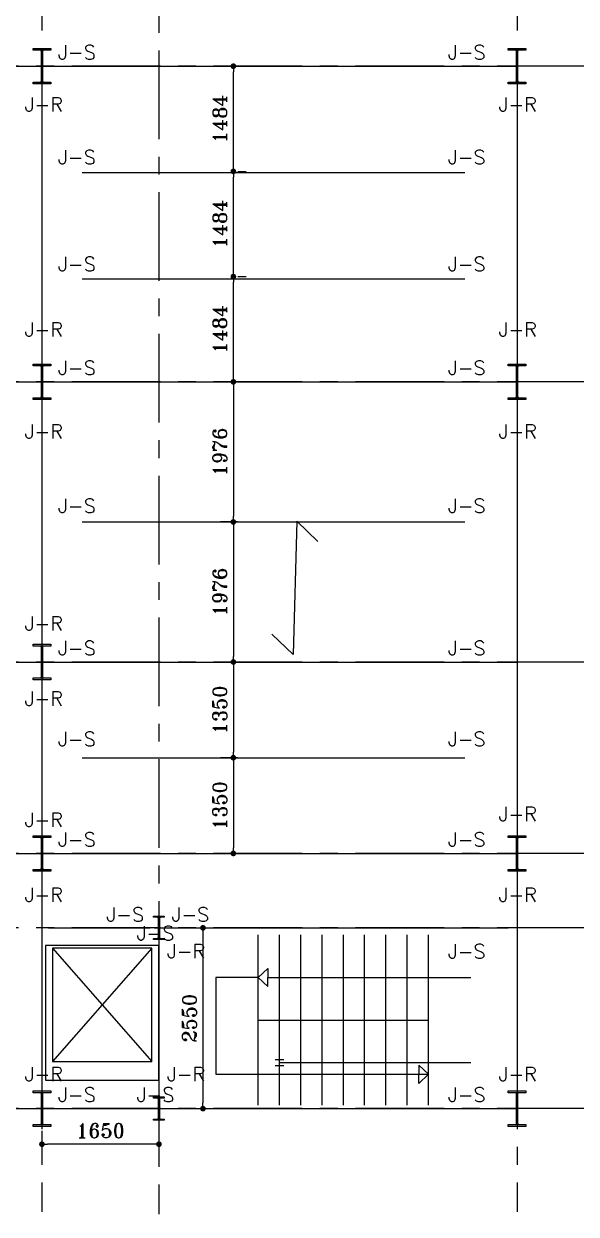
# Model space of a CAD drawing. Header units: inches. Extents: x 1387 to 2676, y -3005 to -2136.
# Drawn here: x 2593.64 to 2601.43, y -2603.48 to -2586.68 of the extents above; entities that cross this region are included whole.
import ezdxf
from ezdxf.enums import TextEntityAlignment as Align

# ---------------------------------------------------------------- set-up
doc = ezdxf.new("R2010")
doc.units = ezdxf.units.IN
doc.header["$MEASUREMENT"] = 0
doc.linetypes.add('CENTER', pattern=[2, 1.25, -0.25, 0.25, -0.25])
for name, color, linetype in [('3G', 3, 'Continuous'), ('4', 4, 'Continuous'), ('6M', 6, 'Continuous'), ('AA-IPE300', 27, 'Continuous'), ('AXE', 1, 'CENTER'), ('DIM', 8, 'Continuous'), ('MEMBER TEXT', 7, 'Continuous')]:
    doc.layers.add(name, color=color, linetype=linetype)
doc.styles.add('ROMANS', font='ROMANS')
doc.styles.add('ROMANT', font='romant')
doc.dimstyles.new('Copy of 1-100', dxfattribs={"dimtxt": 0.2, "dimasz": 0.08, "dimexe": 0.18, "dimexo": 0.0625, "dimgap": 0.09, "dimtad": 1, "dimdec": 0, "dimlfac": 1000, "dimdsep": 46, "dimtxsty": 'ROMANT', "dimblk": 'DOT', "dimcen": 0.09, "dimclrd": 1, "dimclre": 1, "dimclrt": 3, "dimadec": 0, "dimazin": 0, "dimtfac": 1, "dimtdec": 0, "dimtix": 1, "dimtofl": 0, "dimtmove": 2, "dimatfit": 3, "dimldrblk": 'DOT', "dimfxl": 1, "dimtolj": 1, "dimarcsym": 0})

# ---------------------------------------------------------------- blocks, each defined once
blk = doc.blocks.new('DOT')
at = {"layer": 'DIM', "color": 0, "linetype": 'ByBlock'}
blk.add_line((-0.5, 0), (-1, 0), dxfattribs=at)
at = {"layer": 'DIM', "color": 0, "linetype": 'ByBlock', "const_width": 0.5}
blk.add_lwpolyline([(-0.25, 0, 1), (0.25, 0, 1)], format="xyb", close=True, dxfattribs=at)
blk = doc.blocks.new('*D356')
at = {"color": 1, "lineweight": -2, "transparency": 16777216}
for p, q in [((2595.48, -2599.438), (2596.344, -2599.438)), ((2596.164, -2599.518), (2596.164, -2601.908)), ((2595.48, -2601.988), (2596.344, -2601.988))]:
    blk.add_line(p, q, dxfattribs=at)
at = {"layer": 'Defpoints', "color": 0, "transparency": 16777216}
for p in [(2595.418, -2599.438), (2595.418, -2601.988), (2596.164, -2601.988)]:
    blk.add_point(p, dxfattribs=at)
at = {"color": 1, "lineweight": -2, "transparency": 16777216, "xscale": 0.08, "yscale": 0.08, "zscale": 0.08}
for p, rotation in [((2596.164, -2599.438), 90), ((2596.164, -2601.988), 270)]:
    blk.add_blockref('DOT', p, dxfattribs=dict(at, rotation=rotation))
at = {"color": 3, "transparency": 16777216, "insert": (2595.974, -2600.713), "char_height": 0.2, "attachment_point": 5, "rotation": 90, "style": 'ROMANT'}
blk.add_mtext('\\A1;2550', dxfattribs=at)
blk = doc.blocks.new('_Dot')
at = {"layer": 'DIM', "color": 0, "lineweight": -2}
blk.add_line((-0.5, 0), (-1, 0), dxfattribs=at)
at = {"layer": 'DIM', "color": 0, "const_width": 0.5}
blk.add_lwpolyline([(-0.25, 0, 1), (0.25, 0, 1)], format="xyb", close=True, dxfattribs=at)
blk = doc.blocks.new('*D357')
at = {"color": 1, "lineweight": -2, "transparency": 16777216}
for p, q in [((2595.544, -2602.216), (2595.544, -2602.67)), ((2593.894, -2602.301), (2593.894, -2602.67)), ((2595.464, -2602.49), (2593.974, -2602.49))]:
    blk.add_line(p, q, dxfattribs=at)
at = {"layer": 'Defpoints', "color": 0, "transparency": 16777216}
for p in [(2593.894, -2602.238), (2595.544, -2602.153), (2593.894, -2602.49)]:
    blk.add_point(p, dxfattribs=at)
at = {"color": 1, "lineweight": -2, "transparency": 16777216, "xscale": 0.08, "yscale": 0.08, "zscale": 0.08, "rotation": 180}
blk.add_blockref('DOT', (2593.894, -2602.49), dxfattribs=at)
at = {"color": 1, "lineweight": -2, "transparency": 16777216, "xscale": 0.08, "yscale": 0.08, "zscale": 0.08}
blk.add_blockref('DOT', (2595.544, -2602.49), dxfattribs=at)
at = {"color": 3, "transparency": 16777216, "insert": (2594.719, -2602.3), "char_height": 0.2, "attachment_point": 5, "style": 'ROMANT'}
blk.add_mtext('\\A1;1650', dxfattribs=at)
blk = doc.blocks.new('*D567')
at = {"color": 1, "lineweight": -2, "transparency": 16777216}
for p, q in [((2596.655, -2587.283), (2596.773, -2587.283)), ((2596.593, -2588.687), (2596.593, -2587.363)), ((2596.655, -2588.767), (2596.773, -2588.767))]:
    blk.add_line(p, q, dxfattribs=at)
at = {"layer": 'Defpoints', "color": 0, "transparency": 16777216}
for p in [(2596.593, -2587.283), (2596.593, -2587.283), (2596.593, -2588.767)]:
    blk.add_point(p, dxfattribs=at)
at = {"color": 1, "lineweight": -2, "transparency": 16777216, "xscale": 0.08, "yscale": 0.08, "zscale": 0.08}
for p, rotation in [((2596.593, -2587.283), 90), ((2596.593, -2588.767), 270)]:
    blk.add_blockref('DOT', p, dxfattribs=dict(at, rotation=rotation))
at = {"color": 3, "transparency": 16777216, "insert": (2596.403, -2588.025), "char_height": 0.2, "attachment_point": 5, "rotation": 90, "style": 'ROMANT'}
blk.add_mtext('\\A1;1484', dxfattribs=at)
blk = doc.blocks.new('*D568')
at = {"color": 1, "lineweight": -2, "transparency": 16777216}
for p, q in [((2596.655, -2588.767), (2596.773, -2588.767)), ((2596.593, -2590.171), (2596.593, -2588.847)), ((2596.655, -2590.251), (2596.773, -2590.251))]:
    blk.add_line(p, q, dxfattribs=at)
at = {"layer": 'Defpoints', "color": 0, "transparency": 16777216}
for p in [(2596.593, -2588.767), (2596.593, -2588.767), (2596.593, -2590.251)]:
    blk.add_point(p, dxfattribs=at)
at = {"color": 1, "lineweight": -2, "transparency": 16777216, "xscale": 0.08, "yscale": 0.08, "zscale": 0.08}
for p, rotation in [((2596.593, -2588.767), 90), ((2596.593, -2590.251), 270)]:
    blk.add_blockref('DOT', p, dxfattribs=dict(at, rotation=rotation))
at = {"color": 3, "transparency": 16777216, "insert": (2596.403, -2589.509), "char_height": 0.2, "attachment_point": 5, "rotation": 90, "style": 'ROMANT'}
blk.add_mtext('\\A1;1484', dxfattribs=at)
blk = doc.blocks.new('*D569')
at = {"color": 1, "lineweight": -2, "transparency": 16777216}
for p, q in [((2596.593, -2591.656), (2596.593, -2590.331)), ((2596.655, -2590.251), (2596.773, -2590.251)), ((2596.655, -2591.736), (2596.773, -2591.736))]:
    blk.add_line(p, q, dxfattribs=at)
at = {"layer": 'Defpoints', "color": 0, "transparency": 16777216}
for p in [(2596.593, -2590.251), (2596.593, -2590.251), (2596.593, -2591.736)]:
    blk.add_point(p, dxfattribs=at)
at = {"color": 1, "lineweight": -2, "transparency": 16777216, "xscale": 0.08, "yscale": 0.08, "zscale": 0.08}
for p, rotation in [((2596.593, -2590.251), 90), ((2596.593, -2591.736), 270)]:
    blk.add_blockref('DOT', p, dxfattribs=dict(at, rotation=rotation))
at = {"color": 3, "transparency": 16777216, "insert": (2596.403, -2590.994), "char_height": 0.2, "attachment_point": 5, "rotation": 90, "style": 'ROMANT'}
blk.add_mtext('\\A1;1484', dxfattribs=at)
blk = doc.blocks.new('*D573')
at = {"color": 1, "lineweight": -2, "transparency": 16777216}
for p, q in [((2596.651, -2591.736), (2596.413, -2591.736)), ((2596.593, -2591.816), (2596.593, -2593.632)), ((2596.651, -2593.712), (2596.413, -2593.712))]:
    blk.add_line(p, q, dxfattribs=at)
at = {"layer": 'Defpoints', "color": 0, "transparency": 16777216}
for p in [(2596.714, -2591.736), (2596.593, -2593.712), (2596.714, -2593.712)]:
    blk.add_point(p, dxfattribs=at)
at = {"color": 1, "lineweight": -2, "transparency": 16777216, "xscale": 0.08, "yscale": 0.08, "zscale": 0.08}
for p, rotation in [((2596.593, -2591.736), 90), ((2596.593, -2593.712), 270)]:
    blk.add_blockref('DOT', p, dxfattribs=dict(at, rotation=rotation))
at = {"color": 3, "transparency": 16777216, "insert": (2596.403, -2592.724), "char_height": 0.2, "attachment_point": 5, "rotation": 90, "style": 'ROMANT'}
blk.add_mtext('\\A1;1976', dxfattribs=at)
blk = doc.blocks.new('*D570')
at = {"color": 1, "lineweight": -2, "transparency": 16777216}
for p, q in [((2596.651, -2593.712), (2596.413, -2593.712)), ((2596.593, -2593.792), (2596.593, -2595.608)), ((2596.651, -2595.688), (2596.413, -2595.688))]:
    blk.add_line(p, q, dxfattribs=at)
at = {"layer": 'Defpoints', "color": 0, "transparency": 16777216}
for p in [(2596.714, -2593.712), (2596.593, -2595.688), (2596.714, -2595.688)]:
    blk.add_point(p, dxfattribs=at)
at = {"color": 1, "lineweight": -2, "transparency": 16777216, "xscale": 0.08, "yscale": 0.08, "zscale": 0.08}
for p, rotation in [((2596.593, -2593.712), 90), ((2596.593, -2595.688), 270)]:
    blk.add_blockref('DOT', p, dxfattribs=dict(at, rotation=rotation))
at = {"color": 3, "transparency": 16777216, "insert": (2596.403, -2594.7), "char_height": 0.2, "attachment_point": 5, "rotation": 90, "style": 'ROMANT'}
blk.add_mtext('\\A1;1976', dxfattribs=at)
blk = doc.blocks.new('*D571')
at = {"color": 1, "lineweight": -2, "transparency": 16777216}
for p, q in [((2596.651, -2595.688), (2596.413, -2595.688)), ((2596.593, -2595.768), (2596.593, -2596.958)), ((2596.651, -2597.038), (2596.413, -2597.038))]:
    blk.add_line(p, q, dxfattribs=at)
at = {"layer": 'Defpoints', "color": 0, "transparency": 16777216}
for p in [(2596.714, -2595.688), (2596.593, -2597.038), (2596.714, -2597.038)]:
    blk.add_point(p, dxfattribs=at)
at = {"color": 1, "lineweight": -2, "transparency": 16777216, "xscale": 0.08, "yscale": 0.08, "zscale": 0.08}
for p, rotation in [((2596.593, -2595.688), 90), ((2596.593, -2597.038), 270)]:
    blk.add_blockref('DOT', p, dxfattribs=dict(at, rotation=rotation))
at = {"color": 3, "transparency": 16777216, "insert": (2596.403, -2596.363), "char_height": 0.2, "attachment_point": 5, "rotation": 90, "style": 'ROMANT'}
blk.add_mtext('\\A1;1350', dxfattribs=at)
blk = doc.blocks.new('*D572')
at = {"color": 1, "lineweight": -2, "transparency": 16777216}
for p, q in [((2596.651, -2597.038), (2596.413, -2597.038)), ((2596.593, -2597.118), (2596.593, -2598.308)), ((2596.651, -2598.388), (2596.413, -2598.388))]:
    blk.add_line(p, q, dxfattribs=at)
at = {"layer": 'Defpoints', "color": 0, "transparency": 16777216}
for p in [(2596.714, -2597.038), (2596.593, -2598.388), (2596.714, -2598.388)]:
    blk.add_point(p, dxfattribs=at)
at = {"color": 1, "lineweight": -2, "transparency": 16777216, "xscale": 0.08, "yscale": 0.08, "zscale": 0.08}
for p, rotation in [((2596.593, -2597.038), 90), ((2596.593, -2598.388), 270)]:
    blk.add_blockref('DOT', p, dxfattribs=dict(at, rotation=rotation))
at = {"color": 3, "transparency": 16777216, "insert": (2596.403, -2597.713), "char_height": 0.2, "attachment_point": 5, "rotation": 90, "style": 'ROMANT'}
blk.add_mtext('\\A1;1350', dxfattribs=at)

msp = doc.modelspace()

# ---------------------------------------------------------------- hatches: boundary and pattern name
for points in [[(2593.886026, -2587.058386), (2593.87455, -2587.058386, 0.414414444), (2593.886026, -2587.06987)], [(2593.901026, -2587.058386), (2593.912502, -2587.058386, -0.414414444), (2593.901026, -2587.06987)], [(2600.586026, -2587.058386), (2600.57455, -2587.058386, 0.414414444), (2600.586026, -2587.06987)], [(2600.601026, -2587.058386), (2600.612502, -2587.058386, -0.414414444), (2600.601026, -2587.06987)], [(2593.886026, -2587.508426), (2593.87455, -2587.508426, -0.414414444), (2593.886026, -2587.496942)], [(2593.901026, -2587.508426), (2593.912502, -2587.508426, 0.414414444), (2593.901026, -2587.496942)], [(2600.586026, -2587.508426), (2600.57455, -2587.508426, -0.414414444), (2600.586026, -2587.496942)], [(2600.601026, -2587.508426), (2600.612502, -2587.508426, 0.414414444), (2600.601026, -2587.496942)], [(2593.886026, -2591.510745), (2593.87455, -2591.510745, 0.414414444), (2593.886026, -2591.522229)], [(2593.901026, -2591.510745), (2593.912502, -2591.510745, -0.414414444), (2593.901026, -2591.522229)], [(2600.586026, -2591.510745), (2600.57455, -2591.510745, 0.414414444), (2600.586026, -2591.522229)], [(2600.601026, -2591.510745), (2600.612502, -2591.510745, -0.414414444), (2600.601026, -2591.522229)], [(2593.886026, -2591.960784), (2593.87455, -2591.960784, -0.414414444), (2593.886026, -2591.9493)], [(2593.901026, -2591.960784), (2593.912502, -2591.960784, 0.414414444), (2593.901026, -2591.9493)], [(2600.586026, -2591.960784), (2600.57455, -2591.960784, -0.414414444), (2600.586026, -2591.9493)], [(2600.601026, -2591.960784), (2600.612502, -2591.960784, 0.414414444), (2600.601026, -2591.9493)], [(2593.886026, -2595.463103), (2593.87455, -2595.463103, 0.414414444), (2593.886026, -2595.474587)], [(2593.901026, -2595.463103), (2593.912502, -2595.463103, -0.414414444), (2593.901026, -2595.474587)], [(2593.886026, -2595.913143), (2593.87455, -2595.913143, -0.414414444), (2593.886026, -2595.901658)], [(2593.901026, -2595.913143), (2593.912502, -2595.913143, 0.414414444), (2593.901026, -2595.901658)], [(2593.886026, -2598.163103), (2593.87455, -2598.163103, 0.414414444), (2593.886026, -2598.174587)], [(2593.901026, -2598.163103), (2593.912502, -2598.163103, -0.414414444), (2593.901026, -2598.174587)], [(2600.586026, -2598.163103), (2600.57455, -2598.163103, 0.414414444), (2600.586026, -2598.174587)], [(2600.601026, -2598.163103), (2600.612502, -2598.163103, -0.414414444), (2600.601026, -2598.174587)], [(2593.886026, -2598.613143), (2593.87455, -2598.613143, -0.414414444), (2593.886026, -2598.601658)], [(2593.901026, -2598.613143), (2593.912502, -2598.613143, 0.414414444), (2593.901026, -2598.601658)], [(2600.586026, -2598.613143), (2600.57455, -2598.613143, -0.414414444), (2600.586026, -2598.601658)], [(2600.601026, -2598.613143), (2600.612502, -2598.613143, 0.414414444), (2600.601026, -2598.601658)], [(2595.536026, -2599.288103), (2595.52455, -2599.288103, 0.414414444), (2595.536026, -2599.299587)], [(2595.551026, -2599.288103), (2595.562502, -2599.288103, -0.414414444), (2595.551026, -2599.299587)], [(2595.536026, -2599.588143), (2595.52455, -2599.588143, -0.414414444), (2595.536026, -2599.576658)], [(2595.551026, -2599.588143), (2595.562502, -2599.588143, 0.414414444), (2595.551026, -2599.576658)], [(2593.886026, -2601.763103), (2593.87455, -2601.763103, 0.414414444), (2593.886026, -2601.774587)], [(2593.901026, -2601.763103), (2593.912502, -2601.763103, -0.414414444), (2593.901026, -2601.774587)], [(2600.586026, -2601.763103), (2600.57455, -2601.763103, 0.414414444), (2600.586026, -2601.774587)], [(2600.601026, -2601.763103), (2600.612502, -2601.763103, -0.414414444), (2600.601026, -2601.774587)], [(2595.536026, -2601.838103), (2595.52455, -2601.838103, 0.414414444), (2595.536026, -2601.849587)], [(2595.551026, -2601.838103), (2595.562502, -2601.838103, -0.414414444), (2595.551026, -2601.849587)], [(2593.886026, -2602.213143), (2593.87455, -2602.213143, -0.414414444), (2593.886026, -2602.201658)], [(2593.901026, -2602.213143), (2593.912502, -2602.213143, 0.414414444), (2593.901026, -2602.201658)], [(2595.536026, -2602.138143), (2595.52455, -2602.138143, -0.414414444), (2595.536026, -2602.126658)], [(2595.551026, -2602.138143), (2595.562502, -2602.138143, 0.414414444), (2595.551026, -2602.126658)], [(2600.586026, -2602.213143), (2600.57455, -2602.213143, -0.414414444), (2600.586026, -2602.201658)], [(2600.601026, -2602.213143), (2600.612502, -2602.213143, 0.414414444), (2600.601026, -2602.201658)]]:
    msp.add_hatch(color=1).paths.add_polyline_path(points)

# ---------------------------------------------------------------- linework, layer by layer
at = {"color": 1, "linetype": 'Continuous'}
for p, q in [((2597.487901, -2593.701913, -0.005), (2597.434468, -2595.579875, -0.005)), ((2597.487901, -2593.701913, -0.005), (2597.78585, -2593.985671, -0.005)), ((2597.136519, -2595.296117, -0.005), (2597.434468, -2595.579875, -0.005))]:
    msp.add_line(p, q, dxfattribs=at)
for p, q in [((2596.943526, -2601.938103), (2596.943526, -2599.538103)), ((2597.243526, -2601.938103), (2597.243526, -2599.538103)), ((2597.543526, -2601.938103), (2597.543526, -2599.538103)), ((2597.843526, -2601.938103), (2597.843526, -2599.538103)), ((2598.143526, -2601.938103), (2598.143526, -2599.538103)), ((2598.443526, -2601.938103), (2598.443526, -2599.538103)), ((2598.743526, -2601.938103), (2598.743526, -2599.538103)), ((2599.043526, -2601.938103), (2599.043526, -2599.538103)), ((2599.343526, -2601.938103), (2599.343526, -2599.538103)), ((2596.943526, -2600.738103), (2599.343526, -2600.738103))]:
    msp.add_line(p, q)
at = {"color": 2}
for p, q in [((2595.543526, -2599.688103), (2593.943526, -2599.688103)), ((2593.943526, -2599.688103), (2593.943526, -2601.588103)), ((2595.543526, -2601.588103), (2595.543526, -2599.688103)), ((2593.943526, -2601.588103), (2595.543526, -2601.588103))]:
    msp.add_line(p, q, dxfattribs=at)
at = {"color": 1}
for p, q in [((2596.343526, -2600.138103), (2596.343526, -2601.503843)), ((2596.943526, -2600.138103), (2596.343526, -2600.138103)), ((2597.07912, -2600.138103), (2599.943526, -2600.138103)), ((2597.180396, -2601.297011), (2597.306656, -2601.297011)), ((2597.180396, -2601.379195), (2597.306656, -2601.379195)), ((2597.243526, -2601.338103), (2599.943526, -2601.338103)), ((2596.343526, -2601.503843), (2599.343526, -2601.503843))]:
    msp.add_line(p, q, dxfattribs=at)
for points in [[(2596.943526, -2600.138103), (2597.07912, -2600.009868), (2597.07912, -2600.138103)], [(2596.943526, -2600.138103), (2597.07912, -2600.266338), (2597.07912, -2600.138103)], [(2599.343526, -2601.503843), (2599.207932, -2601.375607), (2599.207932, -2601.503843)], [(2599.343526, -2601.503843), (2599.207932, -2601.632078), (2599.207932, -2601.503843)]]:
    msp.add_lwpolyline(points, dxfattribs=at)
at = {"layer": '3G'}
for points in [[(2593.768526, -2587.533386), (2593.768526, -2587.508386), (2593.886026, -2587.508386), (2593.886026, -2587.058386), (2593.768526, -2587.058386), (2593.768526, -2587.033386), (2594.018526, -2587.033386), (2594.018526, -2587.058386), (2593.901026, -2587.058386), (2593.901026, -2587.508386), (2594.018526, -2587.508386), (2594.018526, -2587.533386)], [(2600.468526, -2587.533386), (2600.468526, -2587.508386), (2600.586026, -2587.508386), (2600.586026, -2587.058386), (2600.468526, -2587.058386), (2600.468526, -2587.033386), (2600.718526, -2587.033386), (2600.718526, -2587.058386), (2600.601026, -2587.058386), (2600.601026, -2587.508386), (2600.718526, -2587.508386), (2600.718526, -2587.533386)], [(2593.768526, -2591.985745), (2593.768526, -2591.960745), (2593.886026, -2591.960745), (2593.886026, -2591.510745), (2593.768526, -2591.510745), (2593.768526, -2591.485745), (2594.018526, -2591.485745), (2594.018526, -2591.510745), (2593.901026, -2591.510745), (2593.901026, -2591.960745), (2594.018526, -2591.960745), (2594.018526, -2591.985745)], [(2600.468526, -2591.985745), (2600.468526, -2591.960745), (2600.586026, -2591.960745), (2600.586026, -2591.510745), (2600.468526, -2591.510745), (2600.468526, -2591.485745), (2600.718526, -2591.485745), (2600.718526, -2591.510745), (2600.601026, -2591.510745), (2600.601026, -2591.960745), (2600.718526, -2591.960745), (2600.718526, -2591.985745)], [(2593.768526, -2595.938103), (2593.768526, -2595.913103), (2593.886026, -2595.913103), (2593.886026, -2595.463103), (2593.768526, -2595.463103), (2593.768526, -2595.438103), (2594.018526, -2595.438103), (2594.018526, -2595.463103), (2593.901026, -2595.463103), (2593.901026, -2595.913103), (2594.018526, -2595.913103), (2594.018526, -2595.938103)], [(2593.768526, -2598.638103), (2593.768526, -2598.613103), (2593.886026, -2598.613103), (2593.886026, -2598.163103), (2593.768526, -2598.163103), (2593.768526, -2598.138103), (2594.018526, -2598.138103), (2594.018526, -2598.163103), (2593.901026, -2598.163103), (2593.901026, -2598.613103), (2594.018526, -2598.613103), (2594.018526, -2598.638103)], [(2600.468526, -2598.638103), (2600.468526, -2598.613103), (2600.586026, -2598.613103), (2600.586026, -2598.163103), (2600.468526, -2598.163103), (2600.468526, -2598.138103), (2600.718526, -2598.138103), (2600.718526, -2598.163103), (2600.601026, -2598.163103), (2600.601026, -2598.613103), (2600.718526, -2598.613103), (2600.718526, -2598.638103)], [(2595.468526, -2599.603103), (2595.468526, -2599.588103), (2595.536026, -2599.588103), (2595.536026, -2599.288103), (2595.468526, -2599.288103), (2595.468526, -2599.273103), (2595.618526, -2599.273103), (2595.618526, -2599.288103), (2595.551026, -2599.288103), (2595.551026, -2599.588103), (2595.618526, -2599.588103), (2595.618526, -2599.603103)], [(2593.768526, -2602.238103), (2593.768526, -2602.213103), (2593.886026, -2602.213103), (2593.886026, -2601.763103), (2593.768526, -2601.763103), (2593.768526, -2601.738103), (2594.018526, -2601.738103), (2594.018526, -2601.763103), (2593.901026, -2601.763103), (2593.901026, -2602.213103), (2594.018526, -2602.213103), (2594.018526, -2602.238103)], [(2600.468526, -2602.238103), (2600.468526, -2602.213103), (2600.586026, -2602.213103), (2600.586026, -2601.763103), (2600.468526, -2601.763103), (2600.468526, -2601.738103), (2600.718526, -2601.738103), (2600.718526, -2601.763103), (2600.601026, -2601.763103), (2600.601026, -2602.213103), (2600.718526, -2602.213103), (2600.718526, -2602.238103)], [(2595.468526, -2602.153103), (2595.468526, -2602.138103), (2595.536026, -2602.138103), (2595.536026, -2601.838103), (2595.468526, -2601.838103), (2595.468526, -2601.823103), (2595.618526, -2601.823103), (2595.618526, -2601.838103), (2595.551026, -2601.838103), (2595.551026, -2602.138103), (2595.618526, -2602.138103), (2595.618526, -2602.153103)]]:
    msp.add_lwpolyline(points, close=True, dxfattribs=at)
for centre, start, end in [((2593.886026, -2587.058394), 180.1579269, 270.1579269), ((2593.901026, -2587.058394), 269.8420731, 359.8420731), ((2593.901026, -2587.058394), 269.8420731, 359.8420731), ((2600.586026, -2587.058394), 180.1579269, 270.1579269), ((2600.601026, -2587.058394), 269.8420731, 359.8420731), ((2600.601026, -2587.058394), 269.8420731, 359.8420731), ((2593.886026, -2587.508418), 89.8420731, 179.8420731), ((2593.886026, -2587.508418), 89.8420731, 179.8420731), ((2593.901026, -2587.508418), 0.1579269, 90.1579269), ((2593.901026, -2587.508418), 0.1579269, 90.1579269), ((2593.901026, -2587.508418), 0.1579269, 90.1579269), ((2600.586026, -2587.508418), 89.8420731, 179.8420731), ((2600.586026, -2587.508418), 89.8420731, 179.8420731), ((2600.601026, -2587.508418), 0.1579269, 90.1579269), ((2600.601026, -2587.508418), 0.1579269, 90.1579269), ((2600.601026, -2587.508418), 0.1579269, 90.1579269), ((2593.886026, -2591.510752), 180.1579269, 270.1579269), ((2593.901026, -2591.510752), 269.8420731, 359.8420731), ((2593.901026, -2591.510752), 269.8420731, 359.8420731), ((2600.586026, -2591.510752), 180.1579269, 270.1579269), ((2600.601026, -2591.510752), 269.8420731, 359.8420731), ((2600.601026, -2591.510752), 269.8420731, 359.8420731), ((2593.886026, -2591.960776), 89.8420731, 179.8420731), ((2593.886026, -2591.960776), 89.8420731, 179.8420731), ((2593.901026, -2591.960776), 0.1579269, 90.1579269), ((2593.901026, -2591.960776), 0.1579269, 90.1579269), ((2593.901026, -2591.960776), 0.1579269, 90.1579269), ((2600.586026, -2591.960776), 89.8420731, 179.8420731), ((2600.586026, -2591.960776), 89.8420731, 179.8420731), ((2600.601026, -2591.960776), 0.1579269, 90.1579269), ((2600.601026, -2591.960776), 0.1579269, 90.1579269), ((2600.601026, -2591.960776), 0.1579269, 90.1579269), ((2593.886026, -2595.463111), 180.1579269, 270.1579269), ((2593.901026, -2595.463111), 269.8420731, 359.8420731), ((2593.901026, -2595.463111), 269.8420731, 359.8420731), ((2593.886026, -2595.913135), 89.8420731, 179.8420731), ((2593.886026, -2595.913135), 89.8420731, 179.8420731), ((2593.901026, -2595.913135), 0.1579269, 90.1579269), ((2593.901026, -2595.913135), 0.1579269, 90.1579269), ((2593.901026, -2595.913135), 0.1579269, 90.1579269), ((2593.886026, -2598.163111), 180.1579269, 270.1579269), ((2593.901026, -2598.163111), 269.8420731, 359.8420731), ((2593.901026, -2598.163111), 269.8420731, 359.8420731), ((2600.586026, -2598.163111), 180.1579269, 270.1579269), ((2600.601026, -2598.163111), 269.8420731, 359.8420731), ((2600.601026, -2598.163111), 269.8420731, 359.8420731), ((2593.886026, -2598.613135), 89.8420731, 179.8420731), ((2593.886026, -2598.613135), 89.8420731, 179.8420731), ((2593.901026, -2598.613135), 0.1579269, 90.1579269), ((2593.901026, -2598.613135), 0.1579269, 90.1579269), ((2593.901026, -2598.613135), 0.1579269, 90.1579269), ((2600.586026, -2598.613135), 89.8420731, 179.8420731), ((2600.586026, -2598.613135), 89.8420731, 179.8420731), ((2600.601026, -2598.613135), 0.1579269, 90.1579269), ((2600.601026, -2598.613135), 0.1579269, 90.1579269), ((2600.601026, -2598.613135), 0.1579269, 90.1579269), ((2595.536026, -2599.288111), 180.1579269, 270.1579269), ((2595.551026, -2599.288111), 269.8420731, 359.8420731), ((2595.551026, -2599.288111), 269.8420731, 359.8420731), ((2595.536026, -2599.588135), 89.8420731, 179.8420731), ((2595.536026, -2599.588135), 89.8420731, 179.8420731), ((2595.551026, -2599.588135), 0.1579269, 90.1579269), ((2595.551026, -2599.588135), 0.1579269, 90.1579269), ((2595.551026, -2599.588135), 0.1579269, 90.1579269), ((2593.886026, -2601.763111), 180.1579269, 270.1579269), ((2593.901026, -2601.763111), 269.8420731, 359.8420731), ((2593.901026, -2601.763111), 269.8420731, 359.8420731), ((2600.586026, -2601.763111), 180.1579269, 270.1579269), ((2600.601026, -2601.763111), 269.8420731, 359.8420731), ((2600.601026, -2601.763111), 269.8420731, 359.8420731), ((2595.536026, -2601.838111), 180.1579269, 270.1579269), ((2595.551026, -2601.838111), 269.8420731, 359.8420731), ((2595.551026, -2601.838111), 269.8420731, 359.8420731), ((2593.886026, -2602.213135), 89.8420731, 179.8420731), ((2593.886026, -2602.213135), 89.8420731, 179.8420731), ((2593.901026, -2602.213135), 0.1579269, 90.1579269), ((2593.901026, -2602.213135), 0.1579269, 90.1579269), ((2593.901026, -2602.213135), 0.1579269, 90.1579269), ((2595.536026, -2602.138135), 89.8420731, 179.8420731), ((2595.536026, -2602.138135), 89.8420731, 179.8420731), ((2595.551026, -2602.138135), 0.1579269, 90.1579269), ((2595.551026, -2602.138135), 0.1579269, 90.1579269), ((2595.551026, -2602.138135), 0.1579269, 90.1579269), ((2600.586026, -2602.213135), 89.8420731, 179.8420731), ((2600.586026, -2602.213135), 89.8420731, 179.8420731), ((2600.601026, -2602.213135), 0.1579269, 90.1579269), ((2600.601026, -2602.213135), 0.1579269, 90.1579269), ((2600.601026, -2602.213135), 0.1579269, 90.1579269)]:
    msp.add_arc(centre, 0.011476, start, end, dxfattribs=at)
at = {"layer": '4'}
for p, q in [((2595.443526, -2599.725248), (2594.043526, -2601.325248)), ((2594.043526, -2599.725248), (2595.443526, -2601.325248))]:
    msp.add_line(p, q, dxfattribs=at)
msp.add_lwpolyline([(2594.043526, -2599.725248), (2594.043526, -2601.325248), (2595.443526, -2601.325248), (2595.443526, -2599.725248), (2594.043526, -2599.725248)], dxfattribs=at)
at = {"layer": '6M'}
for p, q in [((2593.893526, -2587.533386), (2593.893526, -2601.738103)), ((2600.593526, -2587.533386), (2600.593526, -2601.738103))]:
    msp.add_line(p, q, dxfattribs=at)
at = {"layer": 'AA-IPE300', "color": 3}
for p, q in [((2570.977524, -2587.283386), (2600.593526, -2587.283386)), ((2594.462674, -2588.783386), (2599.858467, -2588.783386)), ((2594.462674, -2590.283386), (2599.858467, -2590.283386)), ((2588.793526, -2591.735745), (2600.593526, -2591.735745)), ((2594.462674, -2593.711924), (2599.858467, -2593.711924)), ((2588.793526, -2595.688103), (2600.593526, -2595.688103)), ((2594.462674, -2597.038103), (2599.858467, -2597.038103)), ((2588.793526, -2598.388103), (2600.593526, -2598.388103)), ((2593.984964, -2599.438103), (2595.417648, -2599.438103)), ((2595.669776, -2599.438103), (2600.467276, -2599.438103)), ((2595.543526, -2599.603103), (2595.543526, -2601.823103)), ((2570.977524, -2601.988103), (2600.593526, -2601.988103))]:
    msp.add_line(p, q, dxfattribs=at)
at = {"layer": 'AXE'}
for p, q in [((2593.893526, -2585.028509), (2593.893526, -2603.445476)), ((2595.543526, -2585.060166), (2595.543526, -2603.477132)), ((2600.593526, -2585.028509), (2600.593526, -2603.445476)), ((2603.564333, -2587.283386), (2569.466075, -2587.283386)), ((2603.564333, -2591.735745), (2569.466075, -2591.735745)), ((2603.564333, -2595.688103), (2569.466075, -2595.688103)), ((2603.564333, -2598.388103), (2569.466075, -2598.388103)), ((2603.564333, -2599.438103), (2569.466075, -2599.438103)), ((2603.564333, -2601.988103), (2569.466075, -2601.988103))]:
    msp.add_line(p, q, dxfattribs=at)

# ---------------------------------------------------------------- texts
at = {"layer": 'MEMBER TEXT', "color": 3, "ltscale": 2, "style": 'ROMANS'}
for s, p in [('J-S', (2594.387566, -2587.086582)), ('J-S', (2599.884201, -2587.086582)), ('J-R', (2593.921526, -2587.824138)), ('J-R', (2600.602671, -2587.824138)), ('J-S', (2594.387566, -2588.565312)), ('J-S', (2599.884201, -2588.565312)), ('J-S', (2594.387566, -2590.074217)), ('J-S', (2599.884201, -2590.074217)), ('J-R', (2593.921526, -2590.9981)), ('J-R', (2600.602671, -2590.9981)), ('J-S', (2594.387566, -2591.538941)), ('J-S', (2599.884201, -2591.538941)), ('J-R', (2593.921526, -2592.436919)), ('J-R', (2600.602671, -2592.436919)), ('J-S', (2594.387566, -2593.484348)), ('J-S', (2599.884201, -2593.484348)), ('J-R', (2593.921526, -2595.144907)), ('J-S', (2594.387566, -2595.491299)), ('J-S', (2599.884201, -2595.491299)), ('J-R', (2593.921526, -2596.204139)), ('J-S', (2594.387566, -2596.77377)), ('J-S', (2599.884201, -2596.77377)), ('J-R', (2600.602671, -2597.832486)), ('J-R', (2593.921526, -2597.914634)), ('J-S', (2594.387566, -2598.191299)), ('J-S', (2599.884201, -2598.191299)), ('J-R', (2593.921526, -2598.971808)), ('J-R', (2600.602671, -2598.971808)), ('J-S', (2595.069149, -2599.248927)), ('J-S', (2595.987566, -2599.248927)), ('J-S', (2595.495903, -2599.513989)), ('J-R', (2595.927034, -2599.767556)), ('J-S', (2599.884201, -2599.769574)), ('J-R', (2593.921526, -2601.501867)), ('J-R', (2595.927034, -2601.501867)), ('J-R', (2600.602671, -2601.501867)), ('J-S', (2594.387566, -2601.791299)), ('J-S', (2595.495903, -2601.791299)), ('J-S', (2599.884201, -2601.791299))]:
    msp.add_text(s, height=0.2, dxfattribs=at).set_placement(p, align=Align.MIDDLE)

# ---------------------------------------------------------------- dimensions: what is measured, and where the dimension line sits
for base, p1, p2, picture, middle in [((2596.592605, -2587.283386), (2596.592605, -2588.767386), (2596.592605, -2587.283386), '*D567', (2596.402605, -2588.025386)), ((2596.592605, -2588.767386), (2596.592605, -2590.251386), (2596.592605, -2588.767386), '*D568', (2596.402605, -2589.509386)), ((2596.592605, -2590.251386), (2596.592605, -2591.735745), (2596.592605, -2590.251386), '*D569', (2596.402605, -2590.993565)), ((2596.592605, -2593.711924), (2596.713855, -2591.735745), (2596.713855, -2593.711924), '*D573', (2596.402605, -2592.723834)), ((2596.592605, -2595.688103), (2596.713855, -2593.711924), (2596.713855, -2595.688103), '*D570', (2596.402605, -2594.700013)), ((2596.592605, -2597.038103), (2596.713855, -2595.688103), (2596.713855, -2597.038103), '*D571', (2596.402605, -2596.363103)), ((2596.592605, -2598.388103), (2596.713855, -2597.038103), (2596.713855, -2598.388103), '*D572', (2596.402605, -2597.713103)), ((2596.163981, -2601.988103), (2595.417648, -2599.438103), (2595.417648, -2601.988103), '*D356', (2595.973981, -2600.713103))]:
    dim = msp.add_linear_dim(base=base, p1=p1, p2=p2, angle=90, dimstyle='Copy of 1-100')
    dim.commit()
    dim.dimension.update_dxf_attribs({"geometry": picture, "text_midpoint": middle})
dim = msp.add_linear_dim(base=(2593.893526, -2602.489803), p1=(2595.543526, -2602.153103), p2=(2593.893526, -2602.238103), dimstyle='Copy of 1-100')
dim.commit()
dim.dimension.update_dxf_attribs({"geometry": '*D357', "text_midpoint": (2594.718526, -2602.299803)})

doc.saveas('drawing.dxf')
